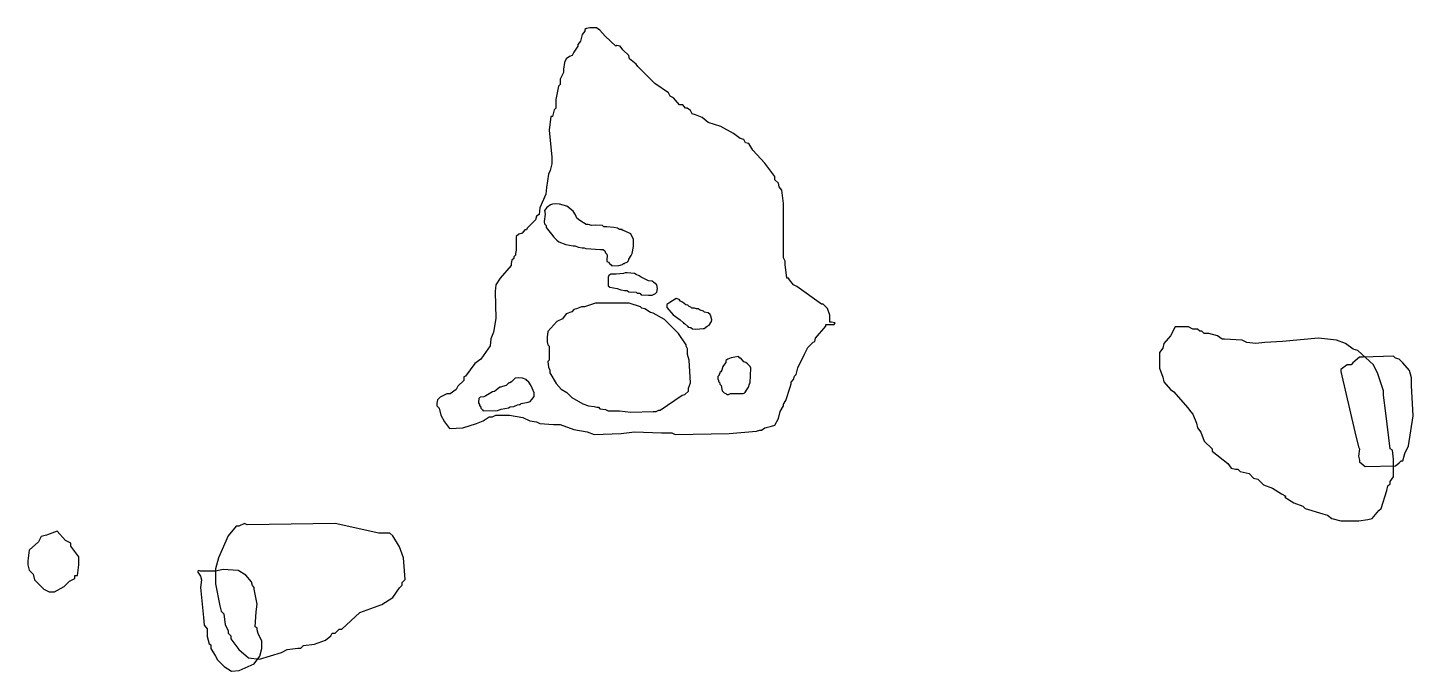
# Model space of a CAD drawing. Header units: metres. Extents: x 7.88 to 10.62, y 8.97 to 10.25.
import ezdxf

# ---------------------------------------------------------------- set-up
doc = ezdxf.new("R2010")
doc.units = ezdxf.units.M

msp = doc.modelspace()

# ---------------------------------------------------------------- linework, layer by layer
at = {"color": 31}
for points in [[(8.69004, 9.4983), (8.69506, 9.49328), (8.69841, 9.47989), (8.7051, 9.46651), (8.71514, 9.45312), (8.74192, 9.45479), (8.76869, 9.46316), (8.78208, 9.46818), (8.79379, 9.47655), (8.80049, 9.47655), (8.80718, 9.47989), (8.83396, 9.47989), (8.86073, 9.47487), (8.87412, 9.46818), (8.88751, 9.46651), (8.8942, 9.46316), (8.92097, 9.46149), (8.93436, 9.46149), (8.96114, 9.45145), (8.98791, 9.44643), (9.0013, 9.44141), (9.05485, 9.44308), (9.08162, 9.44643), (9.13517, 9.44475), (9.14856, 9.44475), (9.15525, 9.44475), (9.16195, 9.44141), (9.26904, 9.44308), (9.32259, 9.4481), (9.32929, 9.44977), (9.33263, 9.44977), (9.33933, 9.45479), (9.35272, 9.45814), (9.35941, 9.45981), (9.3661, 9.4732), (9.36945, 9.48659), (9.37614, 9.4983), (9.37614, 9.50165), (9.38116, 9.50834), (9.38953, 9.53512), (9.3912, 9.54181), (9.3912, 9.54516), (9.39622, 9.55018), (9.3979, 9.55687), (9.40124, 9.56022), (9.40459, 9.57361), (9.41798, 9.60038), (9.42467, 9.61377), (9.43471, 9.62381), (9.43806, 9.62548), (9.43973, 9.63218), (9.45981, 9.6556), (9.45981, 9.65895), (9.4732, 9.65895), (9.47655, 9.65895), (9.47822, 9.6623), (9.47153, 9.66397), (9.46818, 9.66397), (9.46818, 9.67736), (9.46316, 9.69074), (9.45479, 9.69911), (9.45145, 9.69911), (9.40292, 9.73425), (9.39622, 9.7376), (9.38786, 9.74764), (9.38618, 9.75099), (9.38284, 9.75099), (9.37949, 9.77776), (9.37949, 9.78446), (9.37614, 9.79115), (9.37614, 9.89825), (9.3728, 9.92502), (9.36778, 9.93172), (9.3661, 9.93841), (9.35941, 9.9451), (9.35941, 9.9518), (9.33933, 9.97857), (9.3159, 10.0037), (9.30753, 10.0171), (9.30084, 10.0187), (9.29749, 10.0254), (9.2908, 10.0271), (9.27741, 10.0371), (9.25231, 10.0505), (9.22721, 10.0589), (9.2155, 10.0689), (9.20211, 10.074), (9.19541, 10.0756), (9.19207, 10.0823), (9.18537, 10.0873), (9.18203, 10.0873), (9.17701, 10.094), (9.17031, 10.094), (9.1586, 10.1074), (9.15191, 10.1108), (9.14856, 10.1175), (9.12178, 10.1359), (9.10003, 10.1576), (9.08832, 10.1693), (9.08497, 10.1744), (9.07158, 10.1844), (9.06991, 10.1911), (9.05819, 10.2028), (9.05317, 10.2095), (9.04648, 10.2112), (9.04481, 10.2095), (9.02305, 10.2296), (9.01301, 10.2413), (9.00632, 10.2463), (8.99293, 10.2463), (8.98624, 10.2446), (8.98289, 10.243), (8.98289, 10.2396), (8.97787, 10.2329), (8.97452, 10.2195), (8.9695, 10.2129), (8.9695, 10.2095), (8.96114, 10.1978), (8.95779, 10.1911), (8.95277, 10.1894), (8.94608, 10.1844), (8.94273, 10.1777), (8.94106, 10.1643), (8.94106, 10.1576), (8.93436, 10.1442), (8.93436, 10.1375), (8.93436, 10.1342), (8.93101, 10.1309), (8.92599, 10.1041), (8.92599, 10.0907), (8.92599, 10.0873), (8.92265, 10.084), (8.9193, 10.0706), (8.91595, 10.0706), (8.91261, 10.0438), (8.91763, 9.99029), (8.91763, 9.9769), (8.91428, 9.96351), (8.91093, 9.95682), (8.90759, 9.93004), (8.90591, 9.91666), (8.8942, 9.88988), (8.89253, 9.87649), (8.88751, 9.87315), (8.88583, 9.86645), (8.87412, 9.85474), (8.8691, 9.84972), (8.86742, 9.84637), (8.86408, 9.84637), (8.85906, 9.83968), (8.85236, 9.83801), (8.84734, 9.83299), (8.84734, 9.80621), (8.84567, 9.79952), (8.84567, 9.79617), (8.84232, 9.79282), (8.84232, 9.78948), (8.83898, 9.78613), (8.8373, 9.77944), (8.8373, 9.77609), (8.81555, 9.75099), (8.80718, 9.7376), (8.80551, 9.72421), (8.80718, 9.67066), (8.80216, 9.64389), (8.79714, 9.6305), (8.79547, 9.61711), (8.77706, 9.59034), (8.76535, 9.58197), (8.74694, 9.55687), (8.74359, 9.5552), (8.74359, 9.5485), (8.73188, 9.53679), (8.72853, 9.5301), (8.71682, 9.52173), (8.71012, 9.52173), (8.69674, 9.51504), (8.69172, 9.51002), (8.69004, 9.50332), (8.69004, 9.49998)], [(10.1201, 9.5724), (10.1267, 9.55467), (10.129, 9.5458), (10.1423, 9.53027), (10.1489, 9.52584), (10.1755, 9.4948), (10.1822, 9.48593), (10.1866, 9.48149), (10.1933, 9.46375), (10.1955, 9.45488), (10.2021, 9.44601), (10.2088, 9.42828), (10.2243, 9.41275), (10.2243, 9.40832), (10.2554, 9.38393), (10.262, 9.37506), (10.2709, 9.37284), (10.2753, 9.37284), (10.2797, 9.36841), (10.2975, 9.36397), (10.3064, 9.3551), (10.3152, 9.35288), (10.3263, 9.3418), (10.3441, 9.33515), (10.3618, 9.32406), (10.3707, 9.31962), (10.3684, 9.31741), (10.3862, 9.30632), (10.4039, 9.29967), (10.4084, 9.29523), (10.4438, 9.28415), (10.4527, 9.28193), (10.4616, 9.27528), (10.4793, 9.27084), (10.5148, 9.27084), (10.5325, 9.27306), (10.5414, 9.27528), (10.5547, 9.2908), (10.5591, 9.29523), (10.5702, 9.33071), (10.5724, 9.33958), (10.5769, 9.34401), (10.5769, 9.34845), (10.5835, 9.35732), (10.5835, 9.3928), (10.5813, 9.41054), (10.5769, 9.41275), (10.568, 9.48371), (10.5636, 9.51919), (10.5636, 9.52806), (10.5525, 9.56132), (10.5436, 9.57906), (10.5126, 9.60788), (10.5037, 9.6101), (10.4882, 9.62119), (10.4704, 9.62784), (10.435, 9.63227), (10.364, 9.62562), (10.3285, 9.6234), (10.3108, 9.62119), (10.2931, 9.6234), (10.2842, 9.62784), (10.2487, 9.63006), (10.2443, 9.63006), (10.2354, 9.63671), (10.2177, 9.64114), (10.2088, 9.64114), (10.2044, 9.64558), (10.1999, 9.64558), (10.1955, 9.65001), (10.1866, 9.65001), (10.1777, 9.65445), (10.16, 9.65445), (10.1511, 9.65445), (10.1423, 9.63671), (10.129, 9.62119), (10.1267, 9.61232), (10.1201, 9.60345), (10.1201, 9.58571), (10.1201, 9.57684), (10.1201, 9.57462)], [(7.88062, 9.1834), (7.88328, 9.17274), (7.89128, 9.16475), (7.89394, 9.15409), (7.91259, 9.13544), (7.92325, 9.13012), (7.9339, 9.13012), (7.95255, 9.14077), (7.96321, 9.15143), (7.97387, 9.15676), (7.97387, 9.16209), (7.97919, 9.16209), (7.98186, 9.1834), (7.98186, 9.19406), (7.98186, 9.19938), (7.96587, 9.2207), (7.96587, 9.22603), (7.95522, 9.23135), (7.93923, 9.25), (7.91792, 9.24201), (7.90726, 9.23935), (7.90193, 9.22869), (7.88328, 9.21271), (7.88062, 9.19139), (7.88062, 9.18606)], [(8.25257, 9.14599), (8.26072, 9.10254), (8.26343, 9.09168), (8.26886, 9.08625), (8.27158, 9.06452), (8.27701, 9.05366), (8.27701, 9.04823), (8.28244, 9.0428), (8.28244, 9.03737), (8.29874, 9.01564), (8.31774, 8.99935), (8.33947, 8.99663), (8.38292, 9.01021), (8.39378, 9.01564), (8.4155, 9.01836), (8.42094, 9.01836), (8.42637, 9.02379), (8.44809, 9.0265), (8.46982, 9.03465), (8.48068, 9.0428), (8.48339, 9.04823), (8.48882, 9.04823), (8.49697, 9.05638), (8.5024, 9.05638), (8.5377, 9.08896), (8.58115, 9.10526), (8.60288, 9.11883), (8.61646, 9.13784), (8.62189, 9.14327), (8.62189, 9.1487), (8.62732, 9.15414), (8.6246, 9.19758), (8.61646, 9.21931), (8.60288, 9.24103), (8.59745, 9.24646), (8.57572, 9.24646), (8.48882, 9.26547), (8.31503, 9.26276), (8.3096, 9.26547), (8.29874, 9.26004), (8.2933, 9.26004), (8.27701, 9.24103), (8.258, 9.19758), (8.25257, 9.17586), (8.25257, 9.15414), (8.25257, 9.1487)]]:
    msp.add_lwpolyline(points, close=True, dxfattribs=at)
at = {"color": 227}
for points in [[(8.9027, 9.86201), (8.9036, 9.85842), (8.90629, 9.85483), (8.90629, 9.85125), (8.91705, 9.8378), (8.92153, 9.83152), (8.92781, 9.82615), (8.93139, 9.82256), (8.94574, 9.81718), (8.96008, 9.81449), (8.96367, 9.81449), (8.97084, 9.8118), (8.97801, 9.8109), (8.9816, 9.8109), (8.98519, 9.80911), (9.01387, 9.80732), (9.01746, 9.80732), (9.01925, 9.80732), (9.02284, 9.80463), (9.02374, 9.80104), (9.02643, 9.79835), (9.02732, 9.79477), (9.02643, 9.78759), (9.02643, 9.78401), (9.03001, 9.78221), (9.03181, 9.77952), (9.03539, 9.77684), (9.03629, 9.77504), (9.05063, 9.77594), (9.05781, 9.77773), (9.0596, 9.77952), (9.06139, 9.77952), (9.06318, 9.78132), (9.06677, 9.78221), (9.06946, 9.7849), (9.07036, 9.78849), (9.07484, 9.79566), (9.07663, 9.79925), (9.07932, 9.81359), (9.07932, 9.82794), (9.07574, 9.83511), (9.07394, 9.8387), (9.0596, 9.84497), (9.05781, 9.84497), (9.05691, 9.84677), (9.05332, 9.84677), (9.05153, 9.84677), (9.04794, 9.84946), (9.04077, 9.85125), (9.02643, 9.85215), (9.02284, 9.85215), (9.02105, 9.85215), (9.01836, 9.85483), (9.00401, 9.85573), (8.99684, 9.85483), (8.98967, 9.85663), (8.98608, 9.85663), (8.97353, 9.8647), (8.96725, 9.86918), (8.96456, 9.87635), (8.96008, 9.88352), (8.94753, 9.89339), (8.93319, 9.89697), (8.92601, 9.89787), (8.91884, 9.89697), (8.91525, 9.89608), (8.90808, 9.8907), (8.9036, 9.88442), (8.9045, 9.87725), (8.9027, 9.8629)], [(9.02912, 9.73559), (9.0327, 9.7329), (9.04705, 9.73021), (9.05422, 9.72753), (9.06139, 9.72663), (9.06498, 9.72663), (9.06677, 9.72663), (9.07036, 9.72394), (9.0847, 9.72304), (9.08649, 9.72125), (9.09008, 9.72125), (9.09187, 9.72125), (9.09456, 9.71766), (9.10891, 9.71677), (9.11608, 9.71677), (9.12325, 9.72035), (9.12594, 9.72304), (9.12684, 9.73021), (9.12594, 9.73739), (9.11967, 9.74187), (9.11608, 9.74456), (9.10891, 9.74546), (9.09456, 9.75263), (9.09098, 9.75532), (9.0847, 9.75801), (9.08112, 9.7598), (9.06677, 9.76159), (9.06318, 9.76159), (9.0596, 9.7598), (9.04525, 9.7589), (9.03808, 9.7589), (9.0345, 9.7589), (9.03091, 9.75621), (9.02912, 9.75263), (9.02912, 9.73828), (9.02912, 9.73649)], [(9.14567, 9.69256), (9.15822, 9.67822), (9.17167, 9.66835), (9.17794, 9.66297), (9.17884, 9.66118), (9.18063, 9.66118), (9.18601, 9.6558), (9.1878, 9.65401), (9.19139, 9.65311), (9.19318, 9.65311), (9.19587, 9.65042), (9.20305, 9.64953), (9.21739, 9.65132), (9.21918, 9.65132), (9.22546, 9.6558), (9.22905, 9.65759), (9.23353, 9.66477), (9.23442, 9.66835), (9.23263, 9.67553), (9.23084, 9.67911), (9.22725, 9.6818), (9.22008, 9.68359), (9.21829, 9.68539), (9.21111, 9.68718), (9.20753, 9.68987), (9.20394, 9.68987), (9.20036, 9.69166), (9.19677, 9.69166), (9.19498, 9.69166), (9.19318, 9.69346), (9.1896, 9.69435), (9.18691, 9.69704), (9.18332, 9.69794), (9.17615, 9.70332), (9.17256, 9.70511), (9.16987, 9.7087), (9.1636, 9.71049), (9.14925, 9.70153), (9.14567, 9.69884), (9.14567, 9.69525), (9.14567, 9.69346)], [(9.24608, 9.5518), (9.24787, 9.54822), (9.24787, 9.54642), (9.24967, 9.54463), (9.25056, 9.54104), (9.25325, 9.53835), (9.25415, 9.53118), (9.25505, 9.5276), (9.25863, 9.52401), (9.26222, 9.52222), (9.26401, 9.52042), (9.2676, 9.52042), (9.27118, 9.52222), (9.28553, 9.52222), (9.2927, 9.52222), (9.29629, 9.52222), (9.29987, 9.52401), (9.30436, 9.53118), (9.30705, 9.53477), (9.30884, 9.54194), (9.31063, 9.54373), (9.31153, 9.57242), (9.31063, 9.57601), (9.30525, 9.58139), (9.30167, 9.58408), (9.29808, 9.58497), (9.2918, 9.59215), (9.29001, 9.59215), (9.28732, 9.59573), (9.27298, 9.59304), (9.2658, 9.59035), (9.26222, 9.58766), (9.26222, 9.58408), (9.25774, 9.5778), (9.25594, 9.57601), (9.25415, 9.56884), (9.25236, 9.56525), (9.25056, 9.56435), (9.25056, 9.56256), (9.24877, 9.56077), (9.24877, 9.55897), (9.24608, 9.55628), (9.24608, 9.5527)], [(8.7727, 9.50429), (8.7745, 9.5007), (8.7745, 9.49891), (8.77719, 9.49532), (8.77719, 9.49353), (8.78077, 9.48994), (8.78167, 9.48815), (8.81036, 9.48904), (8.81753, 9.49173), (8.83188, 9.49442), (8.83546, 9.49622), (8.84263, 9.49711), (8.84981, 9.4998), (8.85339, 9.5007), (8.85519, 9.5007), (8.85698, 9.50249), (8.87132, 9.50518), (8.87491, 9.50697), (8.8785, 9.51056), (8.88298, 9.51684), (8.88298, 9.52401), (8.8767, 9.53746), (8.87222, 9.54463), (8.86863, 9.54822), (8.86684, 9.55001), (8.85967, 9.5527), (8.8525, 9.5536), (8.84532, 9.5527), (8.83815, 9.54553), (8.83457, 9.54373), (8.83277, 9.54373), (8.82739, 9.53835), (8.82022, 9.53656), (8.81663, 9.53477), (8.81484, 9.53477), (8.80767, 9.52939), (8.80408, 9.5267), (8.8005, 9.5258), (8.78705, 9.51773), (8.78346, 9.51594), (8.77629, 9.51504), (8.7736, 9.51235), (8.7727, 9.50518)]]:
    msp.add_lwpolyline(points, close=True, dxfattribs=at)
at = {"color": 224}
msp.add_lwpolyline([(8.90848, 9.62456), (8.90987, 9.61899), (8.91266, 9.61621), (8.91266, 9.59397), (8.91266, 9.5884), (8.90987, 9.58562), (8.91127, 9.5745), (8.91405, 9.56894), (8.91405, 9.56338), (8.92656, 9.54252), (8.93629, 9.5314), (8.94742, 9.52444), (8.95715, 9.51471), (8.9794, 9.5022), (8.99052, 9.49803), (9.00164, 9.49664), (9.0072, 9.49525), (9.00999, 9.49525), (9.01277, 9.49246), (9.02389, 9.49107), (9.02945, 9.48829), (9.0517, 9.48829), (9.07395, 9.48551), (9.11844, 9.4869), (9.124, 9.4869), (9.12956, 9.48968), (9.13234, 9.48968), (9.17545, 9.51888), (9.18101, 9.52027), (9.18796, 9.52723), (9.18796, 9.53279), (9.19213, 9.54391), (9.18935, 9.5884), (9.18657, 9.59953), (9.18657, 9.61065), (9.18379, 9.61621), (9.18379, 9.61899), (9.16849, 9.64124), (9.15042, 9.65932), (9.14069, 9.66905), (9.11844, 9.68156), (9.11288, 9.68295), (9.10175, 9.68991), (9.09619, 9.6913), (9.09341, 9.69408), (9.07116, 9.70103), (9.02667, 9.70103), (9.00442, 9.70103), (8.98218, 9.69408), (8.97662, 9.69408), (8.96688, 9.68991), (8.96132, 9.68852), (8.95715, 9.68434), (8.94603, 9.68017), (8.93907, 9.67044), (8.92795, 9.66488), (8.90987, 9.64541), (8.90848, 9.63429), (8.90848, 9.62873), (8.90848, 9.62595)], close=True, dxfattribs=at)
at = {"color": 236}
for points in [[(10.4789, 9.5663), (10.5069, 9.44686), (10.5143, 9.417), (10.5162, 9.41327), (10.5143, 9.39834), (10.5162, 9.39087), (10.5162, 9.38714), (10.5237, 9.38154), (10.5274, 9.37781), (10.5871, 9.37967), (10.5946, 9.38527), (10.5983, 9.38901), (10.6021, 9.38901), (10.6058, 9.40394), (10.6133, 9.41886), (10.6226, 9.47858), (10.6189, 9.5383), (10.6189, 9.55323), (10.6151, 9.56816), (10.6021, 9.58309), (10.5946, 9.59056), (10.5871, 9.59242), (10.5834, 9.59616), (10.5237, 9.59429), (10.5162, 9.59429), (10.5031, 9.58309), (10.4994, 9.57936), (10.4919, 9.57936), (10.4789, 9.57003), (10.4789, 9.56816)], [(8.21701, 9.16879), (8.22261, 9.16133), (8.22448, 9.15386), (8.22261, 9.13893), (8.22821, 9.07921), (8.23008, 9.06428), (8.23567, 9.05682), (8.23567, 9.04189), (8.23941, 9.02696), (8.24314, 9.02509), (8.24314, 9.01763), (8.25247, 9.0027), (8.2562, 8.99523), (8.26927, 8.98217), (8.2842, 8.97284), (8.29913, 8.9747), (8.32899, 8.98777), (8.34018, 9.0027), (8.34392, 9.01763), (8.34392, 9.03256), (8.33645, 9.04749), (8.33459, 9.05495), (8.33459, 9.05868), (8.33085, 9.06055), (8.33272, 9.09041), (8.33459, 9.10534), (8.32899, 9.1352), (8.32899, 9.13893), (8.32525, 9.14266), (8.32339, 9.15013), (8.31219, 9.16319), (8.29726, 9.17252), (8.2674, 9.17439), (8.25247, 9.17066), (8.22261, 9.17066), (8.21888, 9.17252), (8.21701, 9.17066)]]:
    msp.add_lwpolyline(points, close=True, dxfattribs=at)

doc.saveas('drawing.dxf')
